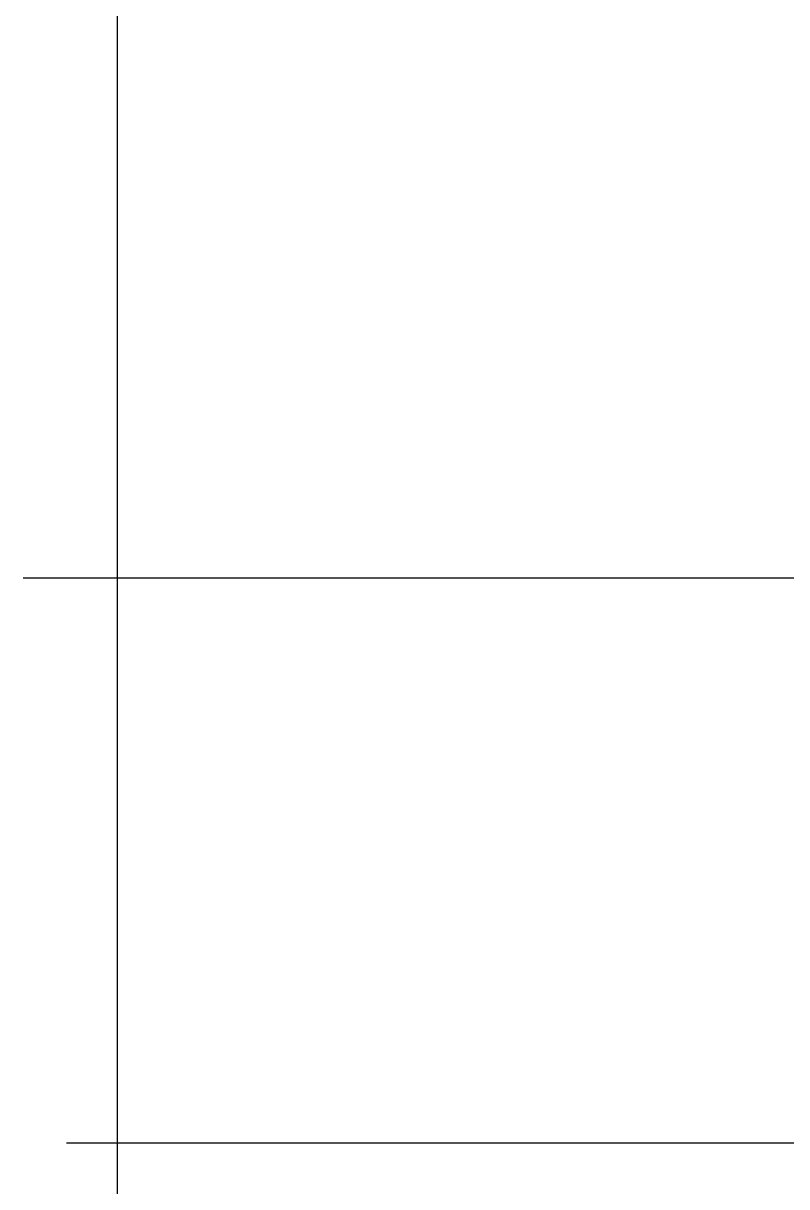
# Model space of a CAD drawing. Extents: x 6433 to 75181, y -2986 to 56414.
# Drawn here: x 30456.8 to 30497.4, y 9787.8 to 9849.7 of the extents above; entities that cross this region are included whole.
import ezdxf

# ---------------------------------------------------------------- set-up
doc = ezdxf.new("R2010")
doc.units = 0
doc.header["$MEASUREMENT"] = 0
doc.layers.add('A-Wall__Brick', color=6, linetype='CONTINUOUS')
doc.layers.add('H-Fixtures__Sanitary', color=2, linetype='CONTINUOUS')

msp = doc.modelspace()

# ---------------------------------------------------------------- linework, layer by layer
at = {"layer": 'A-Wall__Brick'}
msp.add_line((30461.842, 10843.883), (30461.842, 8118.883), dxfattribs=at)
at = {"layer": 'H-Fixtures__Sanitary'}
for p, q in [((30516.842, 9820.169), (30456.842, 9820.169)), ((30491.842, 9820.169), (30461.842, 9820.169)), ((30459.149, 9790.169), (30516.842, 9790.169)), ((30461.842, 9790.169), (30491.842, 9790.169))]:
    msp.add_line(p, q, dxfattribs=at)
at = {"layer": 'H-Fixtures__Sanitary', "flags": 128}
for points in [[(30498.047, 9820.169), (30497.073, 9820.169), (30496.092, 9820.169), (30495.103, 9820.169), (30494.109, 9820.169), (30493.112, 9820.169), (30492.112, 9820.169), (30491.842, 9820.169)], [(30491.842, 9790.169), (30492.842, 9790.169), (30493.84, 9790.169), (30494.835, 9790.169), (30495.825, 9790.169), (30496.809, 9790.169), (30497.785, 9790.169)]]:
    msp.add_lwpolyline(points, dxfattribs=at)

doc.saveas('drawing.dxf')
